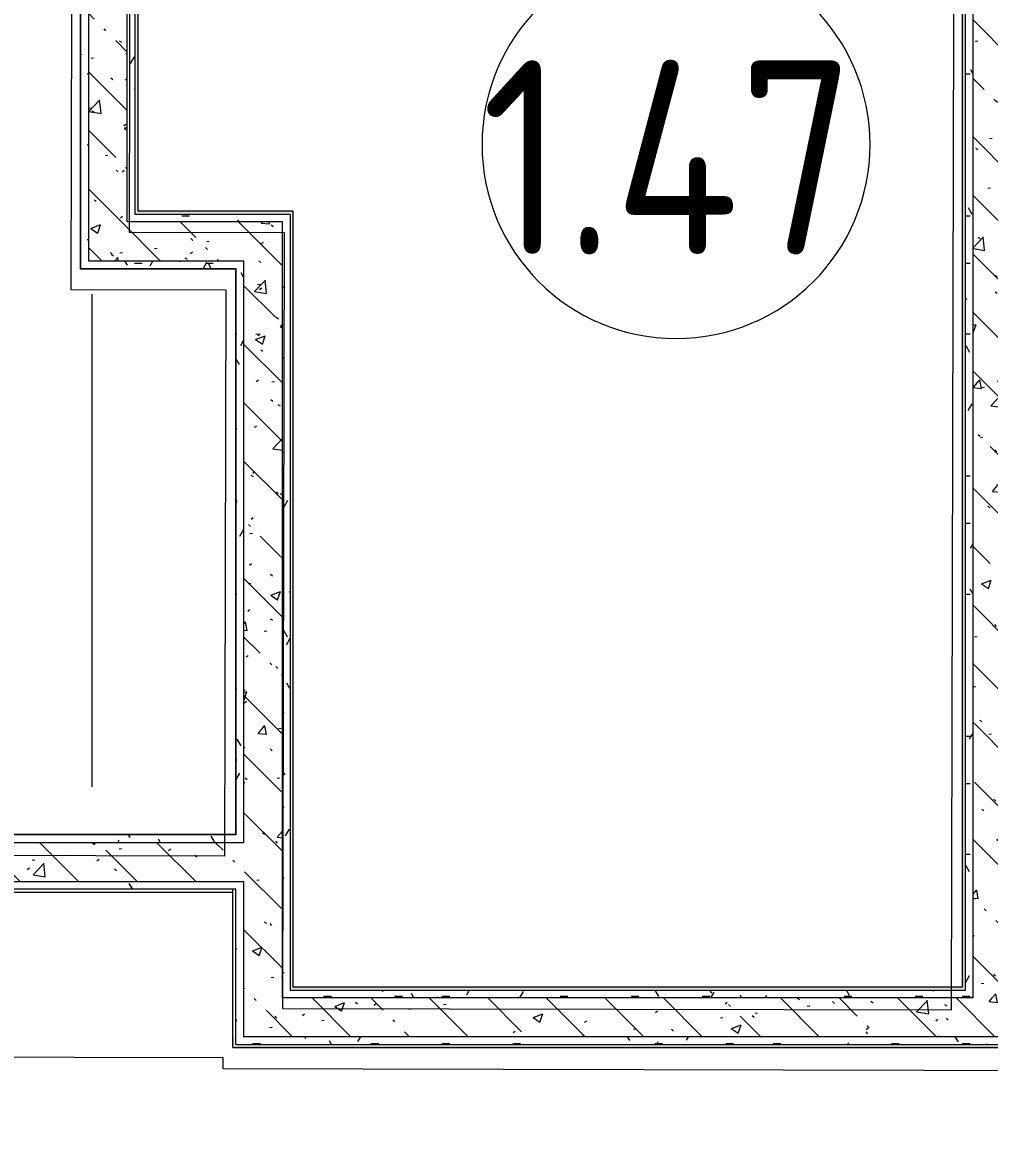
# Model space of a CAD drawing. Header units: millimetres. Extents: x -1113 to 415037, y -3642 to 28069.
# Drawn here: x 80545 to 83037, y 14736 to 17628 of the extents above; entities that cross this region are included whole.
import ezdxf

# ---------------------------------------------------------------- set-up
doc = ezdxf.new("R2010")
doc.units = ezdxf.units.MM
doc.linetypes.add('Осевая', pattern=[6350, 1270, -952.5, 3175, -952.5])
for name, color, linetype, lineweight in [('0) Стена 3.93м', 3, 'Continuous', 60), ('A-AREA-BNDY', 7, 'Continuous', 5), ('A-AREA-IDEN', 7, 'Continuous', 9), ('A-FLOR', 7, 'Continuous', 9), ('A-WALL', 7, 'Continuous', 5), ('I-WALL', 7, 'Continuous', 5), ('Оси-2', 7, 'Осевая', 9)]:
    doc.layers.add(name, color=color, linetype=linetype, lineweight=lineweight)
doc.layers.add('A-AREA-PATT-1', color=7, linetype='Continuous', lineweight=5, true_color=0xa5bae0, transparency=1)
doc.layers.add('A-WALL-1', color=9, linetype='Continuous', lineweight=5, true_color=0x808080)
doc.layers.add('A-WALL-FNSH-1', color=9, linetype='Continuous', lineweight=5, true_color=0x808080)
doc.styles.add('GOST Common', font='GOST Common.ttf', dxfattribs={"width": 0.9, "height": 500})
pattern_1 = [(135, (0, 0), (-150.8683, -150.8683), [213.36, -35.56, 7.112, -35.56]), (135, (0, 150.77), (-150.8683, -150.8683), []), (50, (0, 0), (255.05767, -22.3145), [26.67, -293.37]), (355, (0, 0), (-49.3404, 267.4791), [21.336, -234.696]), (100.451, (21.25, -1.86), (205.7195, 245.16356), [22.666, -249.326]), (46.184, (0, 71.12), (379.511, -58.86), [40.005, -440.055]), (96.636, (31.63, 66.2), (332.3634, 346.3991), [33.999, -373.989]), (351.184, (0, 71.12), (332.3669, 346.3953), [32.004, -352.044]), (21, (35.56, 53.34), (212.26017, -143.1711), [26.67, -293.37]), (326, (35.56, 53.34), (86.5224, 257.8632), [21.336, -234.696]), (71.451, (53.25, 41.4), (298.78395, 114.6901), [22.666, -249.326]), (37.5, (0, 0), (4.32385, 118.37751), [6.706, -225.146, 6.706, -231.546, -235.585]), (37.5, (0, 0), (4.32385, 118.37751), [-470.103, 6.706, -228.879]), (7.5, (0, 0), (93.54758, 140.2533), [6.706, -129.134, 6.706, -219.812, -89.789]), (7.5, (0, 0), (93.54758, 140.2533), [-362.356, 6.706, -83.083]), (327.5, (-79.3, 0), (189.82734, -8.02019), [6.706, -82.194, 6.706, -270.662, -368.046]), (327.5, (-79.3, 0), (189.82734, -8.02019), [-366.268, 6.706, -361.34]), (317.5, (-114.86, 0), (207.38114, 35.59764), [6.706, -108.864, 6.706, -177.495, -261.366]), (317.5, (-114.86, 0), (207.38114, 35.59764), [-299.771, 6.706, -254.66])]
pattern_2 = [(0, (0, 0), (243.84, 60.96), [20.117, -162.763, 20.117, -162.763, -975.36]), (0, (0, 0), (243.84, 60.96), [-365.76, 20.117, -345.643, 20.117, -162.763, -426.72]), (0, (0, 0), (243.84, 60.96), [-914.4, 20.117, -101.803, 20.117, -284.683]), (120, (91.44, 30.48), (-174.71291, 180.691634), [20.117, -162.763, 20.117, -162.763, -975.36]), (120, (91.44, 30.48), (-174.71291, 180.691634), [-365.76, 20.117, -345.643, 20.117, -162.763, -426.72]), (120, (91.44, 30.48), (-174.71291, 180.691634), [-914.4, 20.117, -101.803, 20.117, -284.683]), (240, (121.92, 152.4), (-69.12709, -241.651634), [20.117, -162.763, 20.117, -162.763, -975.36]), (240, (121.92, 152.4), (-69.12709, -241.651634), [-365.76, 20.117, -345.643, 20.117, -162.763, -426.72]), (240, (121.92, 152.4), (-69.12709, -241.651634), [-914.4, 20.117, -101.803, 20.117, -284.683])]

# ---------------------------------------------------------------- blocks, each defined once
blk = doc.blocks.new('Марка_Помещения - Номер-25198446-Объем проектирования 1 этажа')
at = {"layer": 'A-AREA-IDEN'}
for start, end in [(360, 180), (180, 360)]:
    blk.add_arc((0, 0), 2.5, start, end, dxfattribs=at)
blk = doc.blocks.new('1floor')
at = {"layer": 'A-AREA-PATT-1'}
blk.add_hatch(color=256, dxfattribs=at).paths.add_polyline_path([(82902, 15274), (82906, 15274.6), (82906, 20026), (82830, 20026), (82830, 20022), (82902, 20022), (82902, 15278), (81178, 15278), (81176.5, 17278), (80778, 17278), (80778, 19722), (81578, 19722), (81578, 20022), (81730, 20022), (81730, 20026), (81574, 20026), (81574, 19726), (80774, 19726), (80774, 17274), (81174, 17274), (81174, 15274), (82199.7, 15274)])
h = blk.add_hatch(color=256, dxfattribs=at)
h.paths.add_polyline_path([(80403.6, 13624), (85140, 13624), (85139.2, 13628), (70838, 13628), (70838, 13725), (70834, 13725), (70834, 13624), (79104, 13624)])
h.paths.add_polyline_path([(86242, 13624), (86246, 13624.8), (86244.7, 16076), (84994, 16076), (84992.9, 15126), (81026, 15126), (81026, 15150), (81022, 15150), (81022, 15122), (84710.5, 15120.3), (84710.5, 15112), (84730.5, 15112), (84730.5, 15122), (84998, 15122), (84998, 16072), (86242, 16072), (86242, 13628), (86090, 13628), (86090, 13624), (86166, 13624)])
h.paths.add_polyline_path([(70834, 14825), (70838, 14825), (70838, 15122), (76447.8, 15122), (76447.8, 15150), (76443.8, 15150), (76443.8, 15126), (70834, 15126), (70834, 14832.5)])
h.paths.add_polyline_path([(79080, 15122), (79108, 15122), (79108, 15150), (79104, 15150), (79104, 15126), (78556, 15126), (78556, 15150), (78552, 15150), (78552, 15122), (79078.5, 15122)])
at = {"layer": 'I-WALL'}
h = blk.add_hatch(dxfattribs=at)
h.set_pattern_fill('FP_191', color=256, style=0, pattern_type=2)
h.set_pattern_definition(pattern_2)
h.paths.add_polyline_path([(80650, 17150), (80650, 20050), (80630, 20050), (80630, 17150)])
h = blk.add_hatch(dxfattribs=at)
h.set_pattern_fill('FP_41', color=256, style=0, pattern_type=2)
h.set_pattern_definition(pattern_1)
h.paths.add_polyline_path([(80650, 17250), (80750, 17250), (80750, 20050), (80650, 20050), (80650, 17270)])
h = blk.add_hatch(dxfattribs=at)
h.set_pattern_fill('FP_191', color=256, style=0, pattern_type=2)
h.set_pattern_definition(pattern_2)
h.paths.add_polyline_path([(82930, 15270), (82930, 20050), (82910, 20050), (82910, 15270)])
h = blk.add_hatch(dxfattribs=at)
h.set_pattern_fill('FP_41', color=256, style=0, pattern_type=2)
h.set_pattern_definition(pattern_1)
h.paths.add_polyline_path([(82930, 15250), (83030, 15250), (83030, 20050), (82930, 20050), (82930, 15270)])
h = blk.add_hatch(dxfattribs=at)
h.set_pattern_fill('FP_191', color=256, style=0, pattern_type=2)
h.set_pattern_definition(pattern_2)
h.paths.add_polyline_path([(80750, 17250), (80770, 17250), (80770, 19730), (80750, 19730), (80750, 17270)])
h = blk.add_hatch(dxfattribs=at)
h.set_pattern_fill('FP_191', color=256, style=0, pattern_type=2)
h.set_pattern_definition(pattern_2)
h.paths.add_polyline_path([(81050, 17250), (81170, 17250), (81168.2, 17270), (80770, 17270), (80770.2, 17250), (81030, 17250)])
h = blk.add_hatch(dxfattribs=at)
h.set_pattern_fill('FP_41', color=256, style=0, pattern_type=2)
h.set_pattern_definition(pattern_1)
h.paths.add_polyline_path([(80650, 17150), (81150, 17150), (81150, 17250), (80650, 17250)])
h = blk.add_hatch(dxfattribs=at)
h.set_pattern_fill('FP_191', color=256, style=0, pattern_type=2)
h.set_pattern_definition(pattern_2)
h.paths.add_polyline_path([(81170, 15250), (81168.2, 17250), (81150, 17250), (81150, 15250), (81168.2, 15250)])
h = blk.add_hatch(dxfattribs=at)
h.set_pattern_fill('FP_191', color=256, style=0, pattern_type=2)
h.set_pattern_definition(pattern_2)
h.paths.add_polyline_path([(80630, 17130), (81029, 17130), (81029, 17150), (80630, 17150)])
h = blk.add_hatch(dxfattribs=at)
h.set_pattern_fill('FP_191', color=256, style=0, pattern_type=2)
h.set_pattern_definition(pattern_2)
h.paths.add_polyline_path([(81050, 15670), (81050, 17150), (81030, 17150), (81030, 15670)])
h = blk.add_hatch(dxfattribs=at)
h.set_pattern_fill('FP_41', color=256, style=0, pattern_type=2)
h.set_pattern_definition(pattern_1)
h.paths.add_polyline_path([(81150, 15250), (81150, 17150), (81050, 17150), (81050, 15250)])
h = blk.add_hatch(dxfattribs=at)
h.set_pattern_fill('FP_191', color=256, style=0, pattern_type=2)
h.set_pattern_definition(pattern_2)
h.paths.add_polyline_path([(81050, 15650), (81050, 15670), (81030, 15670)])
h.paths.add_polyline_path([(78699.8, 15650), (81050, 15650), (81029, 15670), (78700.8, 15670), (78699.9, 15652.4)])
h = blk.add_hatch(dxfattribs=at)
h.set_pattern_fill('FP_41', color=256, style=0, pattern_type=2)
h.set_pattern_definition(pattern_1)
h.paths.add_polyline_path([(81050, 15550), (81050, 15650), (79080, 15650), (79080, 15550), (81030, 15550)])
h = blk.add_hatch(dxfattribs=at)
h.set_pattern_fill('FP_191', color=256, style=0, pattern_type=2)
h.set_pattern_definition(pattern_2)
h.paths.add_polyline_path([(79080, 15530), (81030, 15530), (81030, 15550), (79080, 15550)])
h = blk.add_hatch(dxfattribs=at)
h.set_pattern_fill('FP_191', color=256, style=0, pattern_type=2)
h.set_pattern_definition(pattern_2)
h.paths.add_polyline_path([(81030, 15150), (81050, 15150), (81050, 15550), (81030, 15550), (81030, 15150.1)])
h = blk.add_hatch(dxfattribs=at)
h.set_pattern_fill('FP_41', color=256, style=0, pattern_type=2)
h.set_pattern_definition(pattern_1)
h.paths.add_polyline_path([(81170, 15150), (84198.4, 15150), (84198.4, 15250), (81050, 15250), (81050, 15150), (81168.2, 15150)])
h = blk.add_hatch(dxfattribs=at)
h.set_pattern_fill('FP_191', color=256, style=0, pattern_type=2)
h.set_pattern_definition(pattern_2)
h.paths.add_polyline_path([(81170, 15250), (82930, 15250), (82930, 15270), (81170, 15270)])
h = blk.add_hatch(dxfattribs=at)
h.set_pattern_fill('FP_191', color=256, style=0, pattern_type=2)
h.set_pattern_definition(pattern_2)
h.paths.add_polyline_path([(84790, 15130), (84970, 15130), (84970, 15150), (81030, 15150), (81030, 15130), (84750, 15130)])
at = {"layer": 'A-FLOR'}
for p, q in [((80630, 20030), (80630, 17130)), ((80630, 17130), (81029, 17130)), ((81030, 17130), (81030, 15670)), ((81029, 15670), (78700.8, 15670))]:
    blk.add_line(p, q, dxfattribs=at)
at = {"layer": 'A-WALL'}
for p, q in [((82910, 15270), (82910, 20030)), ((80770, 19730), (80770, 17270)), ((80770, 17270), (81170, 17270)), ((81170, 17250), (81170, 15270)), ((81029, 17130), (81030, 17130)), ((81030, 15670), (78699.8, 15670)), ((81030, 15530), (79100, 15530)), ((81030, 15150), (81030, 15530)), ((81170, 15270), (82910, 15270))]:
    blk.add_line(p, q, dxfattribs=at)
at = {"layer": 'A-WALL-1'}
for p, q in [((80650, 20050), (80650, 17150)), ((82930, 15250), (82930, 20050)), ((80750, 17250), (80750, 19750)), ((81150, 17250), (80750, 17250)), ((81150, 15250), (81150, 17250)), ((80650, 17150), (81050, 17150)), ((81050, 17150), (81050, 15650)), ((81050, 15650), (79080, 15650)), ((79080, 15550), (81050, 15550)), ((81050, 15550), (81050, 15150)), ((82930, 15250), (81150, 15250)), ((81030, 15130), (84990, 15130)), ((84970, 15150), (81050, 15150))]:
    blk.add_line(p, q, dxfattribs=at)
at = {"layer": 'A-WALL-FNSH-1'}
for p, q in [((80629, 20029), (80629, 17129)), ((82902, 20022), (82902, 15278)), ((80778, 17278), (80778, 19722)), ((81178, 17278), (80778, 17278)), ((81170, 17270), (81170, 17250)), ((81178, 15278), (81178, 17278)), ((80629, 17129), (81029, 17129)), ((81029, 17129), (81029, 15671)), ((81029, 15671), (78700.8, 15671)), ((81022, 15522), (79100, 15522)), ((81022, 15122), (81022, 15530)), ((82902, 15278), (81178, 15278)), ((81030, 15130), (81030, 15150)), ((81022, 15122), (84998, 15122))]:
    blk.add_line(p, q, dxfattribs=at)
at = {"layer": 'Оси-2'}
blk.add_line((80660, 3093.7), (80660, 22390.1), dxfattribs=at)
at = {"layer": 'A-AREA-IDEN', "xscale": 199.9999999999999, "yscale": 199.9999999999999, "zscale": 199.9999999999999}
blk.add_blockref('Марка_Помещения - Номер-25198446-Объем проектирования 1 этажа', (82164.4, 17449.4), dxfattribs=at)
at = {"layer": 'A-AREA-IDEN', "insert": (81662.6, 17666.5), "char_height": 500, "width": 1255.443, "attachment_point": 1, "style": 'GOST Common'}
blk.add_mtext('1.47', dxfattribs=at)

msp = doc.modelspace()

# ---------------------------------------------------------------- linework, layer by layer
at = {"layer": 'A-AREA-BNDY', "flags": 128}
for points in [[(81066.5, 15480.2), (81070, 16938.2), (80670, 16939.2), (80676.8, 19839.1), (78748.6, 19843.7), (78746.5, 18935.7), (79146.6, 18934.7), (79145.4, 18392.7), (78745.2, 18393.7), (78738.4, 15485.7)], [(82949.7, 19826.8), (81625.8, 19829.9), (81625, 19529.9), (80825, 19531.8), (80819.3, 17087.8), (81219.3, 17086.9), (81214.6, 15086.9), (82938.6, 15082.8)], [(81062.3, 14931.2), (81062.3, 14959.2), (79140.3, 14963.7), (79140.3, 14935.7), (78592.3, 14937), (78592.3, 14965), (76480.1, 14970), (76480.1, 14942), (70874.3, 14955.1), (70870.8, 13461.1), (86274.7, 13425), (86280.5, 15869), (85036.5, 15871.9), (85034.2, 14921.9)]]:
    msp.add_lwpolyline(points, close=True, dxfattribs=at)

# ---------------------------------------------------------------- block references
at = {"layer": '0) Стена 3.93м'}
msp.add_blockref('1floor', (64.7, -136.1), dxfattribs=at)

doc.saveas('drawing.dxf')
